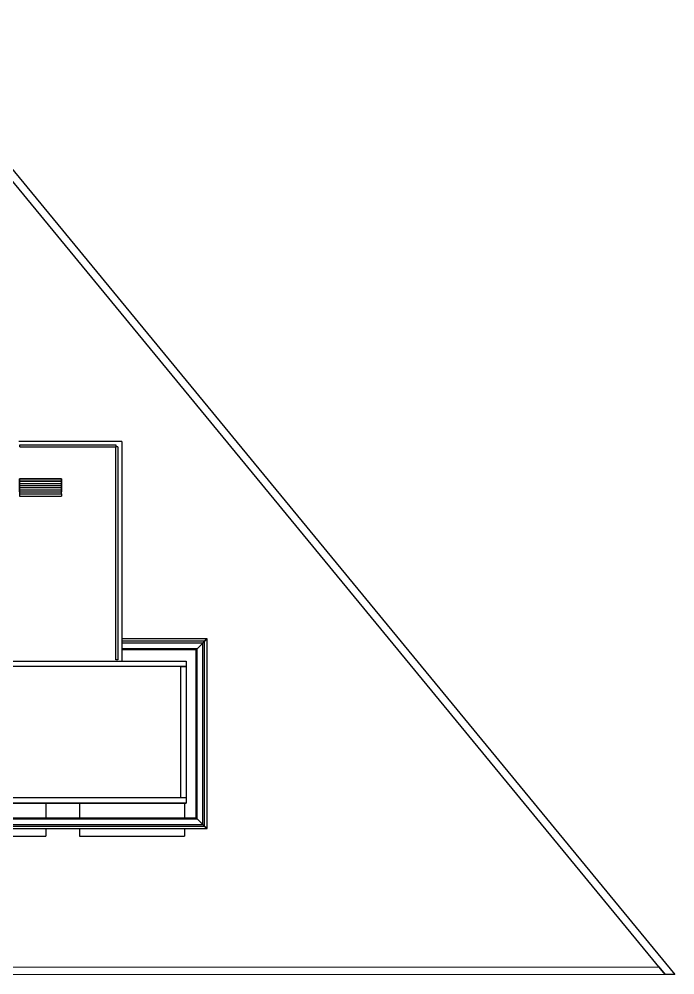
# Model space of a CAD drawing. Header units: metres. Extents: x -44 to 713, y -389 to 67.
# Drawn here: x 402.6 to 713, y -385.5 to 66.6 of the extents above; entities that cross this region are included whole.
import ezdxf

# ---------------------------------------------------------------- set-up
doc = ezdxf.new("R2010")
doc.units = ezdxf.units.M

msp = doc.modelspace()

# ---------------------------------------------------------------- linework, layer by layer
for p, q in [((708.29, -385.34), (337.18, 65.56)), ((340.96, 66.62), (712.95, -385.34)), ((451.3, -133.23), (402.5, -133.23)), ((403, -135.68), (403, -134.68)), ((403, -134.68), (448.38, -134.68)), ((448.38, -134.68), (448.38, -135.68)), ((451.3, -133.23), (451.3, -226.54)), ((403, -135.68), (448.38, -135.68)), ((449.38, -135.68), (448.38, -135.68)), ((448.38, -236.53), (448.38, -135.68)), ((449.38, -135.68), (449.38, -236.53)), ((402.75, -150.78), (422.75, -150.78)), ((402.75, -152.01), (402.75, -150.78)), ((402.75, -157.01), (402.75, -150.78)), ((422.75, -152.01), (402.75, -152.01)), ((402.75, -152.01), (422.75, -152.01)), ((402.75, -152.01), (402.75, -153.01)), ((402.75, -153.01), (422.75, -153.01)), ((402.75, -153.01), (402.75, -154.01)), ((422.75, -150.78), (422.75, -157.01)), ((422.75, -150.78), (422.75, -152.01)), ((422.75, -153.01), (422.75, -152.01)), ((422.75, -154.01), (422.75, -153.01)), ((402.75, -154.01), (422.75, -154.01)), ((402.75, -154.01), (402.75, -155.01)), ((402.75, -155.01), (422.75, -155.01)), ((402.75, -155.01), (402.75, -156.01)), ((402.75, -156.01), (422.75, -156.01)), ((402.75, -156.01), (402.75, -157.01)), ((402.75, -157.01), (422.75, -157.01)), ((402.75, -157.01), (402.75, -158.01)), ((402.75, -158.01), (422.75, -158.01)), ((402.75, -158.01), (402.75, -159.01)), ((422.75, -155.01), (422.75, -154.01)), ((422.75, -156.01), (422.75, -155.01)), ((422.75, -157.01), (422.75, -156.01)), ((422.75, -158.01), (422.75, -157.01)), ((422.75, -158.01), (422.75, -159.01)), ((402.75, -159.01), (422.75, -159.01)), ((491.54, -226.54), (451.3, -226.54)), ((451.3, -226.54), (451.3, -227.68)), ((490.4, -227.68), (451.3, -227.68)), ((451.3, -227.68), (451.3, -228.53)), ((489.55, -228.53), (451.3, -228.53)), ((451.3, -228.53), (451.3, -231.24)), ((486.85, -231.24), (489.55, -228.53)), ((489.55, -228.53), (490.4, -227.68)), ((489.55, -314.3), (489.55, -228.53)), ((491.54, -226.54), (490.4, -227.68)), ((490.4, -227.68), (491.54, -226.54)), ((490.4, -315.16), (490.4, -227.68)), ((490.93, -227.15), (490.93, -227.15)), ((490.93, -227.15), (490.93, -227.15)), ((491.5, -226.58), (491.5, -226.58)), ((491.54, -316.3), (491.54, -226.54)), ((486.85, -231.24), (451.3, -231.24)), ((451.3, -231.24), (451.3, -231.68)), ((451.3, -231.68), (451.3, -237.03)), ((486.4, -231.68), (451.3, -231.68)), ((486.4, -231.68), (486.85, -231.24)), ((486.4, -311.16), (486.4, -231.68)), ((486.85, -311.6), (486.85, -231.24)), ((486.85, -231.24), (486.85, -231.24)), ((399.89, -237.03), (481.74, -237.03)), ((449.38, -236.53), (448.38, -236.53)), ((481.74, -237.03), (481.74, -239.63)), ((481.74, -239.63), (399.89, -239.63)), ((479.13, -301.63), (479.13, -239.63)), ((479.13, -239.63), (481.74, -239.63)), ((481.74, -239.63), (481.74, -239.63)), ((481.74, -239.63), (481.74, -301.63)), ((249.3, -301.63), (481.74, -301.63)), ((481.74, -301.63), (481.74, -304.23)), ((249.3, -304.23), (481.74, -304.23)), ((481.74, -304.23), (249.3, -304.23)), ((415.32, -304.23), (415.32, -311.16)), ((431.19, -304.23), (431.19, -311.16)), ((480.89, -304.23), (480.89, -311.16)), ((347.61, -311.16), (486.4, -311.16)), ((347.61, -311.6), (486.85, -311.6)), ((486.4, -311.16), (486.4, -311.16)), ((486.4, -311.16), (486.85, -311.6)), ((489.55, -314.3), (486.85, -311.6)), ((486.85, -311.6), (489.55, -314.3)), ((347.61, -314.3), (489.55, -314.3)), ((347.61, -315.16), (490.4, -315.16)), ((347.61, -316.3), (491.54, -316.3)), ((415.32, -316.3), (415.32, -319.82)), ((431.19, -316.3), (431.19, -319.82)), ((480.89, -316.3), (480.89, -319.82)), ((489.55, -314.3), (490.4, -315.16)), ((490.4, -315.16), (491.54, -316.3)), ((490.42, -315.18), (490.93, -315.68)), ((365.62, -319.82), (415.32, -319.82)), ((431.19, -319.82), (480.89, -319.82)), ((347.75, -381.89), (705.33, -381.74)), ((705.33, -381.74), (708.29, -385.34)), ((708.29, -385.34), (347.61, -385.49)), ((712.95, -385.34), (708.29, -385.34))]:
    msp.add_line(p, q)
msp.add_lwpolyline([(402.75, -150.78), (402.75, -151.56), (402.75, -151.76), (402.75, -151.81), (402.75, -152.01), (406.75, -152.01), (422.75, -152.01), (422.75, -151.81), (422.75, -151.76), (422.75, -151.56), (422.75, -150.78), (409.63, -150.78)], close=True)

doc.saveas('drawing.dxf')
